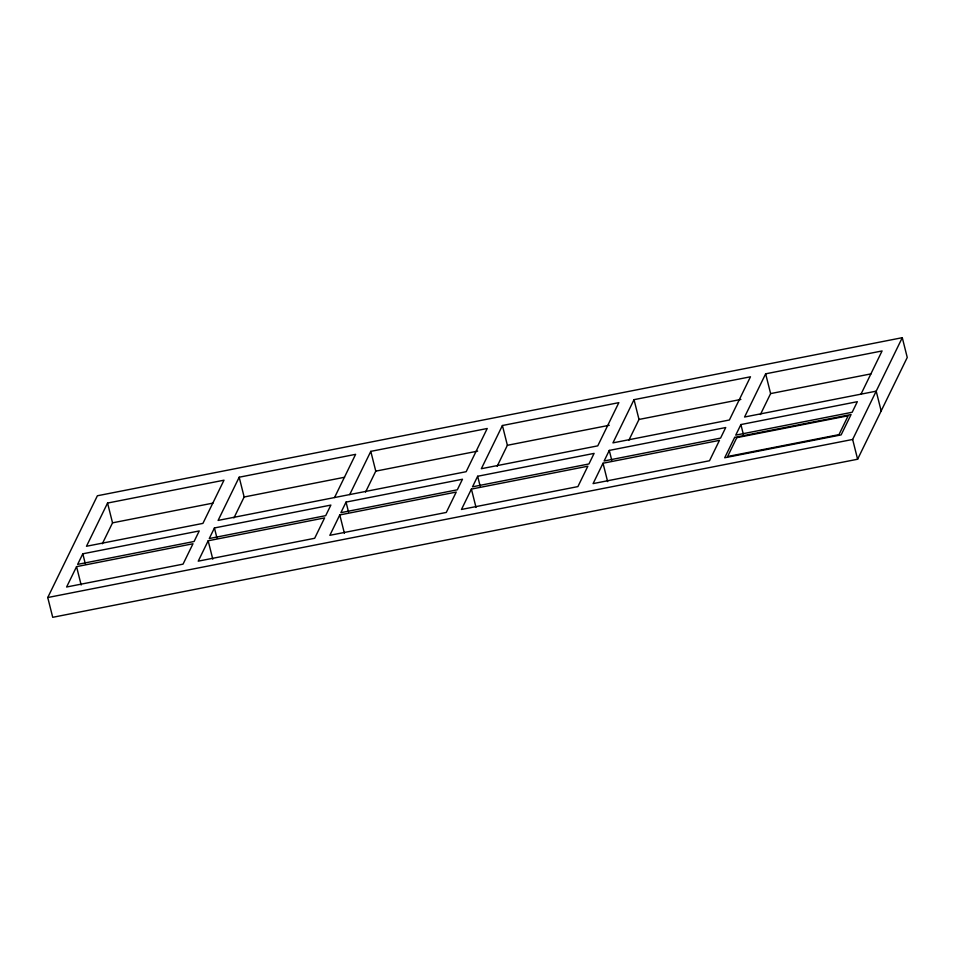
<?xml version="1.0" encoding="UTF-8"?>
<svg xmlns="http://www.w3.org/2000/svg" width="955" height="955" viewBox="0 0 955 955"><rect width="100%" height="100%" fill="white"/><g stroke="black" fill="none" stroke-linecap="round" stroke-linejoin="round"><path stroke-width="1.43" d="M47.75 597.532L97.386 495.764L902.284 337.688L907.25 357.468L857.614 459.236L52.716 617.312L47.75 597.532L852.648 439.455L902.284 337.688M76.555 566.637L66.611 587.003L183.05 564.142L192.982 543.765L76.555 566.637L81.163 584.997M82.81 553.805L77.653 564.369L194.092 541.497L199.237 530.944L82.81 553.805L85.293 563.689M107.557 503.058L86.487 546.26L202.926 523.388L223.995 480.198L107.557 503.058L112.535 522.839L102.316 543.777M208.166 540.781L198.234 561.158L314.661 538.286L324.605 517.92L208.166 540.781L212.786 559.153M214.433 527.96L209.276 538.524L325.703 515.652L330.86 505.088L214.433 527.96L216.916 537.844M334.537 497.543L355.606 454.341L239.18 477.214L218.11 520.415L466.159 471.698L487.229 428.497L370.791 451.369L349.721 494.559M233.927 517.932L244.146 496.994L239.18 477.214M339.789 514.936L329.857 535.313L446.283 512.441L456.215 492.076L339.789 514.936L344.409 533.296M346.044 502.103L340.887 512.668L457.326 489.808L462.471 479.243L346.044 502.103L348.527 511.999M365.55 492.088L375.769 471.137L370.791 451.369M471.412 489.091L461.468 509.457L577.906 486.596L587.838 466.219L471.412 489.091L476.02 507.451M477.667 476.259L472.51 486.823L588.937 463.963L594.094 453.398L477.667 476.259L480.15 486.143M502.414 425.512L481.344 468.714L597.77 445.854L618.84 402.652L502.414 425.512L507.38 445.293L497.173 466.243M603.023 463.235L593.091 483.612L709.517 460.752L719.449 440.374L603.023 463.235L607.643 481.607M609.278 450.414L604.133 460.979L720.559 438.106L725.716 427.542L609.278 450.414L611.761 460.298M634.025 399.668L612.955 442.869L729.393 419.997L750.463 376.795L634.025 399.668L639.002 419.448L628.784 440.386M740.901 424.557L735.744 435.122L852.182 412.262L857.327 401.697L740.901 424.557L743.384 434.453M861.004 394.152L882.074 350.951L765.647 373.823L744.578 417.013L876.201 391.168L881.167 410.948M760.407 414.542L770.613 393.591L765.647 373.823M112.535 522.839L212.953 503.118M244.146 496.994L344.564 477.261M375.769 471.137L477.643 451.13M507.38 445.293L609.254 425.285M639.002 419.448L740.877 399.441M770.613 393.591L871.044 373.871M852.648 439.455L857.614 459.236M734.646 437.39L724.702 457.767L841.14 434.895L851.072 414.53L734.646 437.39M736.806 437.653L727.603 456.514L838.967 434.644L848.171 415.771L736.806 437.653"/></g></svg>
